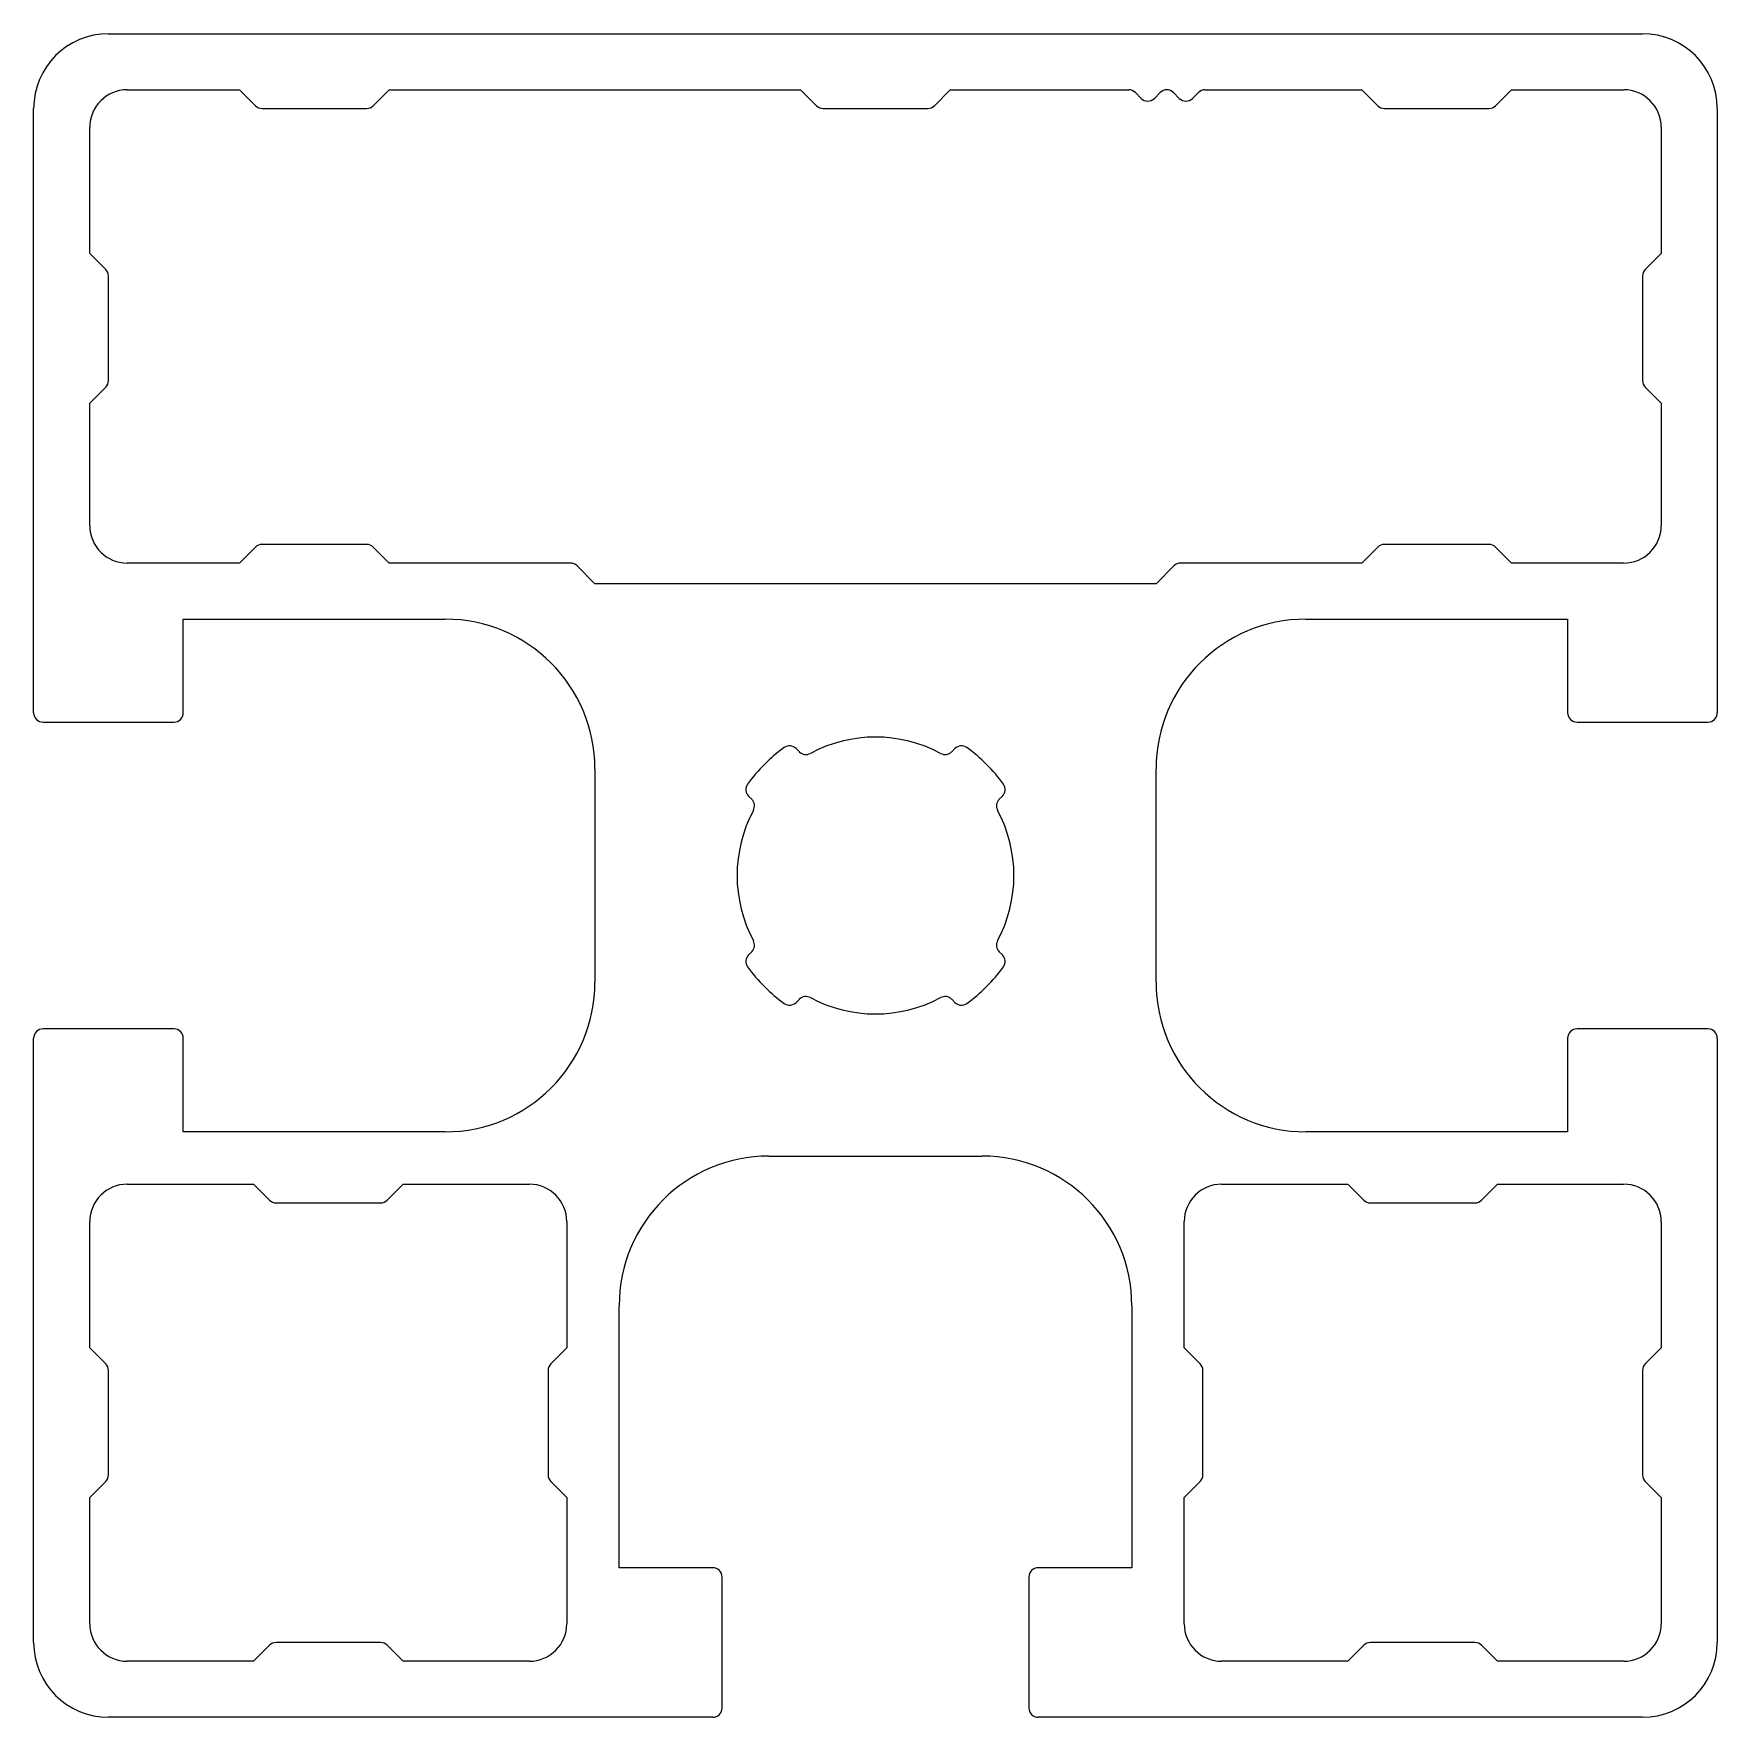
# Model space of a CAD drawing. Extents: x 2067.6 to 2112.6, y 2329.1 to 2374.1.
import ezdxf

# ---------------------------------------------------------------- set-up
doc = ezdxf.new("R2010")
doc.units = 0
doc.layers.get('0').update_dxf_attribs({"linetype": 'CONTINUOUS'})

msp = doc.modelspace()

# ---------------------------------------------------------------- linework, layer by layer
for p, q in [((2069.629, 2374.068), (2110.629, 2374.068)), ((2070.129, 2372.568), (2073.129, 2372.568)), ((2073.129, 2372.568), (2073.556, 2372.141)), ((2076.702, 2372.141), (2077.129, 2372.568)), ((2077.129, 2372.568), (2088.129, 2372.568)), ((2088.129, 2372.568), (2088.556, 2372.141)), ((2091.702, 2372.141), (2092.129, 2372.568)), ((2092.129, 2372.568), (2096.898, 2372.568)), ((2097.075, 2372.495), (2097.23, 2372.339)), ((2097.584, 2372.339), (2097.74, 2372.495)), ((2098.093, 2372.495), (2098.249, 2372.339)), ((2098.602, 2372.339), (2098.758, 2372.495)), ((2098.935, 2372.568), (2103.129, 2372.568)), ((2103.129, 2372.568), (2103.556, 2372.141)), ((2106.702, 2372.141), (2107.129, 2372.568)), ((2107.129, 2372.568), (2110.129, 2372.568)), ((2067.629, 2355.918), (2067.629, 2372.068)), ((2073.733, 2372.068), (2076.526, 2372.068)), ((2088.733, 2372.068), (2091.526, 2372.068)), ((2103.733, 2372.068), (2106.526, 2372.068)), ((2112.629, 2372.068), (2112.629, 2355.918)), ((2069.129, 2368.193), (2069.129, 2371.568)), ((2111.129, 2371.568), (2111.129, 2368.193)), ((2069.556, 2367.766), (2069.129, 2368.193)), ((2111.129, 2368.193), (2110.702, 2367.766)), ((2069.629, 2364.797), (2069.629, 2367.59)), ((2110.629, 2367.59), (2110.629, 2364.797)), ((2069.129, 2364.193), (2069.556, 2364.62)), ((2110.702, 2364.62), (2111.129, 2364.193)), ((2069.129, 2360.918), (2069.129, 2364.193)), ((2111.129, 2364.193), (2111.129, 2360.918)), ((2073.556, 2360.345), (2073.129, 2359.918)), ((2076.526, 2360.418), (2073.733, 2360.418)), ((2077.129, 2359.918), (2076.702, 2360.345)), ((2103.556, 2360.345), (2103.129, 2359.918)), ((2106.526, 2360.418), (2103.733, 2360.418)), ((2107.129, 2359.918), (2106.702, 2360.345)), ((2073.129, 2359.918), (2070.129, 2359.918)), ((2081.976, 2359.918), (2077.129, 2359.918)), ((2082.629, 2359.368), (2082.152, 2359.845)), ((2098.106, 2359.845), (2097.629, 2359.368)), ((2103.129, 2359.918), (2098.283, 2359.918)), ((2110.129, 2359.918), (2107.129, 2359.918)), ((2097.629, 2359.368), (2082.629, 2359.368)), ((2071.629, 2355.918), (2071.629, 2358.418)), ((2071.629, 2358.418), (2078.629, 2358.418)), ((2101.629, 2358.418), (2108.629, 2358.418)), ((2108.629, 2358.418), (2108.629, 2355.918)), ((2067.879, 2355.668), (2071.379, 2355.668)), ((2108.879, 2355.668), (2112.379, 2355.668)), ((2088.011, 2354.96), (2088.094, 2354.877)), ((2092.165, 2354.877), (2092.248, 2354.96)), ((2082.629, 2354.418), (2082.629, 2348.718)), ((2097.629, 2348.718), (2097.629, 2354.418)), ((2086.821, 2353.604), (2086.738, 2353.687)), ((2093.521, 2353.687), (2093.438, 2353.604)), ((2086.738, 2349.45), (2086.821, 2349.532)), ((2093.438, 2349.532), (2093.521, 2349.45)), ((2088.094, 2348.26), (2088.011, 2348.177)), ((2092.248, 2348.177), (2092.165, 2348.26)), ((2067.629, 2331.068), (2067.629, 2347.218)), ((2071.379, 2347.468), (2067.879, 2347.468)), ((2071.629, 2344.718), (2071.629, 2347.218)), ((2108.629, 2347.218), (2108.629, 2344.718)), ((2112.379, 2347.468), (2108.879, 2347.468)), ((2112.629, 2347.218), (2112.629, 2331.068)), ((2078.629, 2344.718), (2071.629, 2344.718)), ((2108.629, 2344.718), (2101.629, 2344.718)), ((2087.279, 2344.068), (2092.979, 2344.068)), ((2070.129, 2343.318), (2073.504, 2343.318)), ((2073.504, 2343.318), (2073.931, 2342.891)), ((2077.077, 2342.891), (2077.504, 2343.318)), ((2077.504, 2343.318), (2080.879, 2343.318)), ((2099.379, 2343.318), (2102.754, 2343.318)), ((2102.754, 2343.318), (2103.181, 2342.891)), ((2106.327, 2342.891), (2106.754, 2343.318)), ((2106.754, 2343.318), (2110.129, 2343.318)), ((2074.108, 2342.818), (2076.901, 2342.818)), ((2103.358, 2342.818), (2106.151, 2342.818)), ((2069.129, 2338.943), (2069.129, 2342.318)), ((2081.879, 2342.318), (2081.879, 2338.943)), ((2098.379, 2338.943), (2098.379, 2342.318)), ((2111.129, 2342.318), (2111.129, 2338.943)), ((2083.279, 2333.068), (2083.279, 2340.068)), ((2096.979, 2340.068), (2096.979, 2333.068)), ((2069.556, 2338.516), (2069.129, 2338.943)), ((2081.879, 2338.943), (2081.452, 2338.516)), ((2098.806, 2338.516), (2098.379, 2338.943)), ((2111.129, 2338.943), (2110.702, 2338.516)), ((2069.629, 2335.547), (2069.629, 2338.34)), ((2081.379, 2338.34), (2081.379, 2335.547)), ((2098.879, 2335.547), (2098.879, 2338.34)), ((2110.629, 2338.34), (2110.629, 2335.547)), ((2069.129, 2334.943), (2069.556, 2335.37)), ((2081.452, 2335.37), (2081.879, 2334.943)), ((2098.379, 2334.943), (2098.806, 2335.37)), ((2110.702, 2335.37), (2111.129, 2334.943)), ((2069.129, 2331.568), (2069.129, 2334.943)), ((2081.879, 2334.943), (2081.879, 2331.568)), ((2098.379, 2331.568), (2098.379, 2334.943)), ((2111.129, 2334.943), (2111.129, 2331.568)), ((2085.779, 2333.068), (2083.279, 2333.068)), ((2086.029, 2329.318), (2086.029, 2332.818)), ((2094.229, 2332.818), (2094.229, 2329.318)), ((2096.979, 2333.068), (2094.479, 2333.068)), ((2076.901, 2331.068), (2074.108, 2331.068)), ((2106.151, 2331.068), (2103.358, 2331.068)), ((2073.504, 2330.568), (2070.129, 2330.568)), ((2073.931, 2330.995), (2073.504, 2330.568)), ((2077.504, 2330.568), (2077.077, 2330.995)), ((2080.879, 2330.568), (2077.504, 2330.568)), ((2102.754, 2330.568), (2099.379, 2330.568)), ((2103.181, 2330.995), (2102.754, 2330.568)), ((2106.754, 2330.568), (2106.327, 2330.995)), ((2110.129, 2330.568), (2106.754, 2330.568)), ((2085.779, 2329.068), (2069.629, 2329.068)), ((2110.629, 2329.068), (2094.479, 2329.068))]:
    msp.add_line(p, q)
for centre, radius, start, end in [((2069.629, 2372.068), 2, 90, 180), ((2110.629, 2372.068), 2, 0, 90), ((2070.129, 2371.568), 1, 90, 180), ((2096.898, 2372.318), 0.25, 45, 90), ((2097.916, 2372.318), 0.25, 45, 135), ((2098.935, 2372.318), 0.25, 90, 135), ((2110.129, 2371.568), 1, 0, 90), ((2073.733, 2372.318), 0.25, 225, 270), ((2076.526, 2372.318), 0.25, 270, 315), ((2088.733, 2372.318), 0.25, 225, 270), ((2091.526, 2372.318), 0.25, 270, 315), ((2097.407, 2372.516), 0.25, 225, 315), ((2098.426, 2372.516), 0.25, 225, 315), ((2103.733, 2372.318), 0.25, 225, 270), ((2106.526, 2372.318), 0.25, 270, 315), ((2069.379, 2367.59), 0.25, 0, 45), ((2110.879, 2367.59), 0.25, 135, 180), ((2069.379, 2364.797), 0.25, 315, 0), ((2110.879, 2364.797), 0.25, 180, 225), ((2070.129, 2360.918), 1, 180, 270), ((2110.129, 2360.918), 1, 270, 0), ((2073.733, 2360.168), 0.25, 90, 135), ((2076.526, 2360.168), 0.25, 45, 90), ((2103.733, 2360.168), 0.25, 90, 135), ((2106.526, 2360.168), 0.25, 45, 90), ((2081.976, 2359.668), 0.25, 45, 90), ((2098.283, 2359.668), 0.25, 90, 135), ((2078.629, 2354.418), 4, 0, 90), ((2101.629, 2354.418), 4, 90, 180), ((2067.879, 2355.918), 0.25, 180, 270), ((2071.379, 2355.918), 0.25, 270, 0), ((2108.879, 2355.918), 0.25, 180, 270), ((2112.379, 2355.918), 0.25, 270, 0), ((2090.129, 2351.568), 4.2, 125.5285, 144.4715), ((2087.834, 2354.783), 0.25, 45, 125.5285), ((2088.27, 2355.053), 0.25, 225, 298.0738), ((2090.129, 2351.568), 3.7, 61.9262, 118.0738), ((2091.988, 2355.053), 0.25, 241.9262, 315), ((2092.425, 2354.783), 0.25, 54.4715, 135), ((2090.129, 2351.568), 4.2, 35.5285, 54.4715), ((2086.915, 2353.863), 0.25, 144.4715, 225), ((2093.344, 2353.863), 0.25, 315, 35.5285), ((2086.644, 2353.427), 0.25, 331.9262, 45), ((2093.614, 2353.427), 0.25, 135, 208.0738), ((2090.129, 2351.568), 3.7, 151.9262, 208.0738), ((2090.129, 2351.568), 3.7, 331.9262, 28.0738), ((2086.644, 2349.709), 0.25, 315, 28.0738), ((2093.614, 2349.709), 0.25, 151.9262, 225), ((2086.915, 2349.273), 0.25, 135, 215.5285), ((2090.129, 2351.568), 4.2, 215.5285, 234.4715), ((2090.129, 2351.568), 4.2, 305.5285, 324.4715), ((2093.344, 2349.273), 0.25, 324.4715, 45), ((2078.629, 2348.718), 4, 270, 360), ((2101.629, 2348.718), 4, 180, 270), ((2087.834, 2348.354), 0.25, 234.4715, 315), ((2088.27, 2348.083), 0.25, 61.9262, 135), ((2090.129, 2351.568), 3.7, 241.9262, 298.0738), ((2091.988, 2348.083), 0.25, 45, 118.0738), ((2092.425, 2348.354), 0.25, 225, 305.5285), ((2067.879, 2347.218), 0.25, 90, 180), ((2071.379, 2347.218), 0.25, 0, 90), ((2108.879, 2347.218), 0.25, 90, 180), ((2112.379, 2347.218), 0.25, 0, 90), ((2087.279, 2340.068), 4, 90, 180), ((2092.979, 2340.068), 4, 0, 90), ((2070.129, 2342.318), 1, 90, 180), ((2080.879, 2342.318), 1, 0, 90), ((2099.379, 2342.318), 1, 90, 180), ((2110.129, 2342.318), 1, 0, 90), ((2074.108, 2343.068), 0.25, 225, 270), ((2076.901, 2343.068), 0.25, 270, 315), ((2103.358, 2343.068), 0.25, 225, 270), ((2106.151, 2343.068), 0.25, 270, 315), ((2069.379, 2338.34), 0.25, 0, 45), ((2081.629, 2338.34), 0.25, 135, 180), ((2098.629, 2338.34), 0.25, 0, 45), ((2110.879, 2338.34), 0.25, 135, 180), ((2069.379, 2335.547), 0.25, 315, 360), ((2081.629, 2335.547), 0.25, 180, 225), ((2098.629, 2335.547), 0.25, 315, 360), ((2110.879, 2335.547), 0.25, 180, 225), ((2085.779, 2332.818), 0.25, 0, 90), ((2094.479, 2332.818), 0.25, 90, 180), ((2070.129, 2331.568), 1, 180, 270), ((2080.879, 2331.568), 1, 270, 0), ((2099.379, 2331.568), 1, 180, 270), ((2110.129, 2331.568), 1, 270, 0), ((2069.629, 2331.068), 2, 180, 270), ((2074.108, 2330.818), 0.25, 90, 135), ((2076.901, 2330.818), 0.25, 45, 90), ((2103.358, 2330.818), 0.25, 90, 135), ((2106.151, 2330.818), 0.25, 45, 90), ((2110.629, 2331.068), 2, 270, 0), ((2085.779, 2329.318), 0.25, 270, 0), ((2094.479, 2329.318), 0.25, 180, 270)]:
    msp.add_arc(centre, radius, start, end)

doc.saveas('drawing.dxf')
